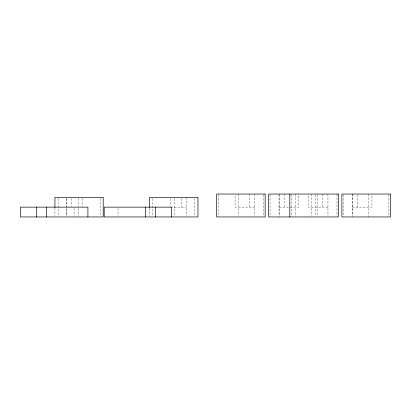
<?xml version="1.0" encoding="UTF-8"?>
<svg xmlns="http://www.w3.org/2000/svg" width="411" height="411" viewBox="0 0 411 411"><rect width="100%" height="100%" fill="white"/><g stroke="black" fill="none" stroke-linecap="round" stroke-linejoin="round"><path stroke-width="0.31" stroke-dasharray="2.06 1.54" d="M170.668 207.139L186.342 207.139M254.769 207.139L235.082 207.139L235.082 194.043M279.059 207.139L298.746 207.139L298.746 194.043M327.983 207.139L308.296 207.139L308.296 194.043M352.268 207.139L371.955 207.139L371.955 194.043M388.888 194.68L388.888 216.32M368.795 194.043L368.795 216.957M357.765 194.665L357.765 207.139M352.33 194.043L352.33 216.32M352.268 194.043L352.268 216.345M343.272 194.68L343.272 216.32M336.979 194.043L336.979 216.32M327.921 194.043L327.983 216.345M322.486 194.043L322.486 207.139M317.235 194.68L317.235 216.32M315.674 194.68L315.674 216.32M311.461 194.043L311.461 216.345M295.581 194.043L295.581 216.345M291.368 194.68L291.368 216.32M284.551 194.043L284.551 207.139M279.115 194.043L279.115 216.32M279.059 194.665L279.059 216.345M270.058 194.68L270.058 216.32M263.77 194.68L263.77 216.32M254.712 194.043L254.769 216.345M249.277 194.043L249.277 207.139M238.246 194.043L238.246 216.345M218.154 194.68L218.154 216.32M194.768 198.585L194.768 216.325M186.342 197.316L186.342 216.345M181.467 198.544L181.467 207.139M174.356 198.544L174.356 216.345M170.668 198.544L170.668 206.522M152.152 198.585L152.152 216.325M149.691 208.089L149.691 216.325M118.044 208.367L118.044 216.345M100.746 198.585L100.746 216.325M82.231 198.544L82.231 206.522M78.542 198.544L78.542 206.522M78.542 208.367L78.542 216.345M74.083 208.367L74.083 216.345M71.432 198.544L71.432 206.522M66.587 198.585L66.587 216.325M66.556 198.544L66.556 206.522M66.556 208.367L66.556 216.345M58.131 198.585L58.131 216.325M54.94 208.089L54.94 216.325"/><path stroke-width="0.62" d="M289.801 194.043L289.801 216.957M171.577 216.957L171.577 207.139L104.204 207.139L104.204 216.957L197.958 216.957L197.958 197.316L149.691 197.316L149.691 207.452M155.692 207.139L155.692 216.957M145.525 207.139L145.525 216.957M87.918 216.957L87.918 207.139L20.55 207.139L20.55 216.957L103.207 216.957L103.207 197.316L54.94 197.316L54.94 207.452M46.602 207.139L46.602 216.957M36.43 207.139L36.43 216.957M265.157 194.043L216.592 194.043L216.592 216.957L265.157 216.957L265.157 194.043M338.371 194.043L268.671 194.043L268.671 216.957L338.371 216.957L338.371 194.043M390.45 194.043L341.88 194.043L341.88 216.957L390.45 216.957L390.45 194.043"/></g></svg>
